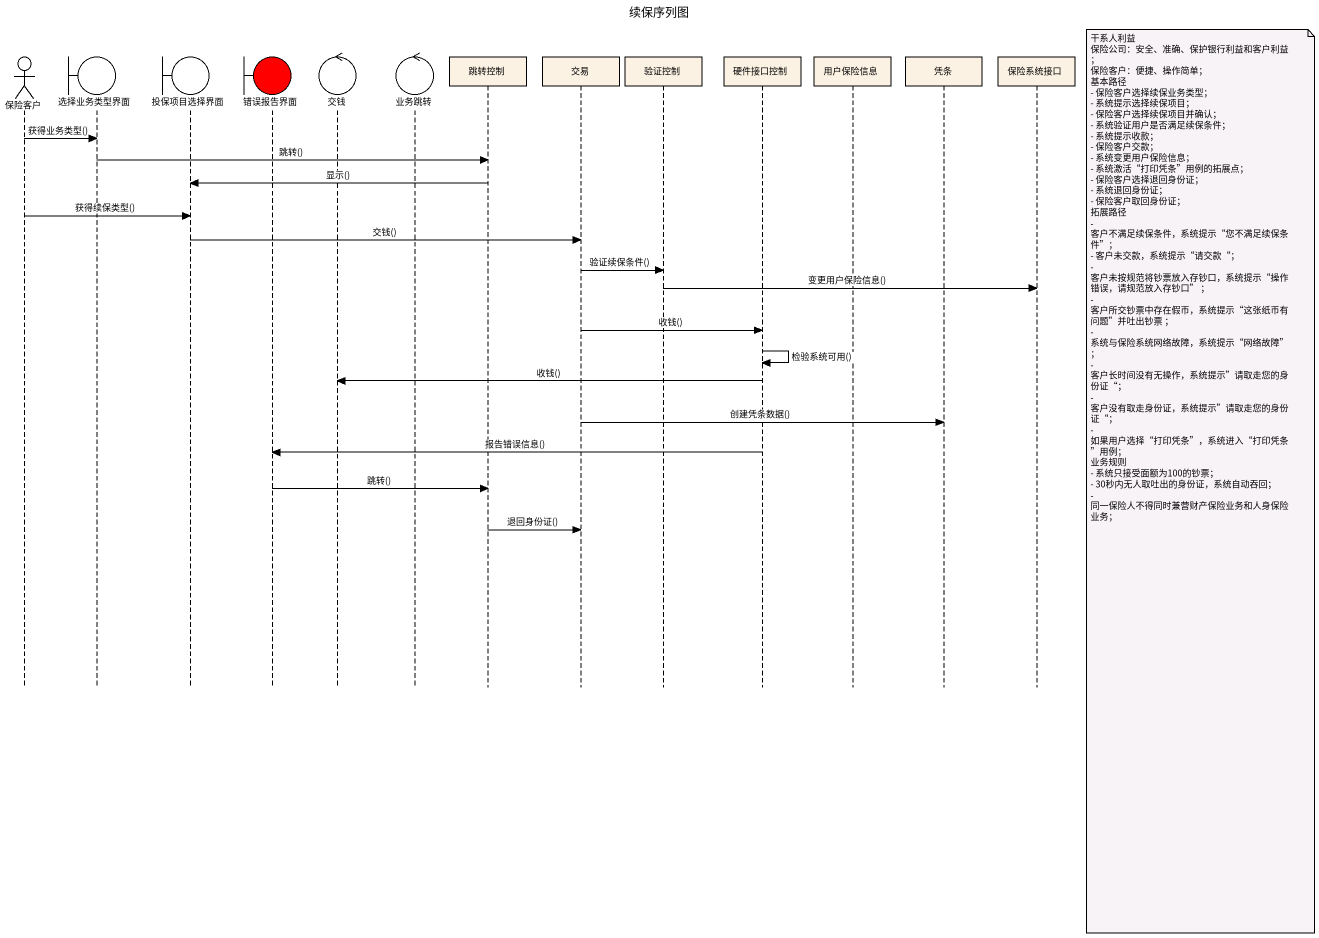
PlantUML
@startuml
title 续保序列图
hide footbox
actor 保险客户
boundary 选择业务类型界面
boundary 投保项目选择界面
boundary 错误报告界面 #FF0000
control 交钱
control 业务跳转
participant 跳转控制
participant 交易
participant 验证控制
participant 硬件接口控制
participant 用户保险信息
participant 凭条
participant 保险系统接口

保险客户 -> 选择业务类型界面 : 获得业务类型()
选择业务类型界面 -> 跳转控制 : 跳转()
跳转控制 -> 投保项目选择界面 : 显示()
保险客户 -> 投保项目选择界面 : 获得续保类型()
投保项目选择界面 -> 交易 : 交钱()
交易 -> 验证控制 : 验证续保条件()
验证控制 -> 保险系统接口 : 变更用户保险信息()
交易 -> 硬件接口控制 : 收钱()
硬件接口控制 -> 硬件接口控制 : 检验系统可用()
硬件接口控制 -> 交钱 : 收钱()
交易 -> 凭条 : 创建凭条数据()
硬件接口控制 -> 错误报告界面 : 报告错误信息()
note right of 保险系统接口
  干系人利益
  保险公司：安全、准确、保护银行利益和客户利益；
  保险客户：便捷、操作简单；
  基本路径
  - 保险客户选择续保业务类型；
  - 系统提示选择续保项目；
  - 保险客户选择续保项目并确认；
  - 系统验证用户是否满足续保条件；
  - 系统提示收款；
  - 保险客户交款；
  - 系统变更用户保险信息；
  - 系统激活“打印凭条”用例的拓展点；
  - 保险客户选择退回身份证；
  - 系统退回身份证；
  - 保险客户取回身份证；
  拓展路径
  - 客户不满足续保条件，系统提示“您不满足续保条件”；
  - 客户未交款，系统提示“请交款“；
  - 客户未按规范将钞票放入存钞口，系统提示“操作错误，请规范放入存钞口” ；
  - 客户所交钞票中存在假币，系统提示“这张纸币有问题”并吐出钞票 ；
  - 系统与保险系统网络故障，系统提示“网络故障”；
  - 客户长时间没有无操作，系统提示”请取走您的身份证“；
  - 客户没有取走身份证，系统提示”请取走您的身份证“；
  - 如果用户选择“打印凭条”，系统进入“打印凭条”用例；
  业务规则
  - 系统只接受面额为100的钞票；
  - 30秒内无人取吐出的身份证，系统自动吞回；
  - 同一保险人不得同时兼营财产保险业务和人身保险业务；
end note
错误报告界面 -> 跳转控制 : 跳转()
跳转控制 -> 交易 : 退回身份证()
@enduml
